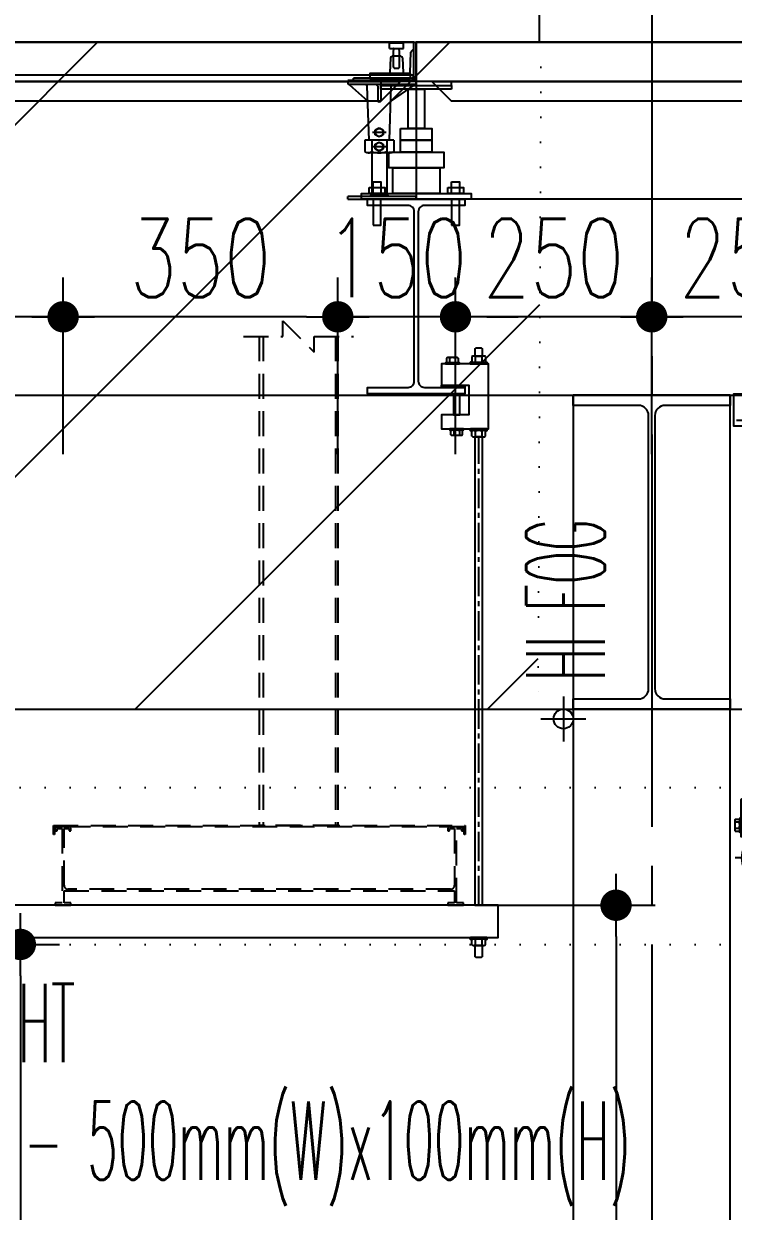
# Model space of a CAD drawing. Header units: millimetres. Extents: x -192235 to 515711, y 45168 to 947868.
# Drawn here: x 181700 to 182604, y 465210 to 466724 of the extents above; entities that cross this region are included whole.
import ezdxf
from ezdxf.enums import TextEntityAlignment as Align

# ---------------------------------------------------------------- set-up
doc = ezdxf.new("R2010")
doc.units = ezdxf.units.MM
doc.header["$LTSCALE"] = 1000
doc.header["$PDMODE"] = 1
for name, pattern in [('CENTER2', [1.125, 0.75, -0.125, 0.125, -0.125]), ('DOT2', [3.175, 0, -3.175]), ('HIDDEN', [0.375, 0.25, -0.125]), ('HIDDEN2', [4.7625, 3.175, -1.5875]), ('TPH12-SEC-@20-1$0$CENTERK0', [0.65, 0.5, -0.05, 0.05, -0.05]), ('TPH12-SEC-@20-1$0$CENTERK5', [6.916, 6.667, -0.083, 0.083, -0.083])]:
    doc.linetypes.add(name, pattern=pattern)
for name, color, linetype in [('0-LEVEL LINE', 4, 'DOT2'), ('0-tool', 1, 'Continuous'), ('FS-EQ', 10, 'Continuous'), ('FS-LINE', 10, 'Continuous'), ('FS-Support-1', 2, 'Continuous'), ('HI-FOG', 7, 'Continuous'), ('Hook-up', 130, 'HIDDEN2'), ('M-DIM', 1, 'Continuous'), ('M-TXT', 3, 'Continuous'), ('SM-SEC-Cm$0$SUPPORT', 2, 'Continuous'), ('SUPPORT', 2, 'Continuous'), ('TPH12-SEC-@20-1$0$H-SIN', 252, 'TPH12-SEC-@20-1$0$CENTERK5'), ('TPH12-SEC-@20-1$0$KABE1', 252, 'Continuous'), ('TPH12-SEC-@20-1$0$SIAGE1', 252, 'Continuous'), ('TPH12-SEC-@20-1$0$STEEL-NEDA', 252, 'Continuous'), ('TPH12-SEC-@20-1$0$STEEL2', 252, 'Continuous'), ('TPH12-SEC-@20-1$0$STEEL3', 252, 'Continuous'), ('TPH12-SEC-@20-1$0$フリーアクセス', 252, 'Continuous'), ('YCD-Xfa-Sec-24$0$Raised Floor', 1, 'Continuous')]:
    doc.layers.add(name, color=color, linetype=linetype)
doc.styles.add('aa-txt', font='simplex.shx', dxfattribs={"width": 0.7, "bigfont": 'chineset.shx'})
doc.styles.add('ROMAND', font='romand', dxfattribs={"height": 5})
doc.dimstyles.new('50-DIM', dxfattribs={"dimscale": 50, "dimtxt": 2, "dimasz": 0.8, "dimexe": 1, "dimexo": 1, "dimgap": 0.5, "dimtad": 1, "dimdec": 0, "dimdsep": 46, "dimtxsty": 'aa-txt', "dimblk": 'DOT', "dimcen": 5, "dimclrd": 256, "dimclre": 256, "dimclrt": 256, "dimadec": 0, "dimazin": 0, "dimtfac": 1, "dimtdec": 0, "dimtix": 1, "dimtmove": 2, "dimatfit": 3, "dimldrblk": 'DOT', "dimfxl": 1, "dimtolj": 1, "dimtzin": 0, "dimarcsym": 0})

# ---------------------------------------------------------------- blocks, each defined once
blk = doc.blocks.new('TPH12-SEC-@20-1$0$ペデスタルB')
at = {"layer": 'TPH12-SEC-@20-1$0$フリーアクセス'}
for p, q in [((-31, -1), (-30, 0)), ((-30, 0), (-14, 0)), ((-14, 0), (-13, -1)), ((-31, -1), (-13, -1)), ((-31, -8), (-31, -1)), ((-31, -8), (-13, -8)), ((-26, -10.5), (-25.5, -10)), ((-26, -32), (-26, -10.5)), ((-25.5, -10), (-25.5, -8.4)), ((-18.4, -10), (-18.4, -8.4)), ((-18, -10.5), (-18.4, -10)), ((-18, -32), (-18, -10.5)), ((-13, -8), (-13, -1)), ((-4.7, -39), (-3.6, -12.9)), ((0, -42.6), (0, 0)), ((0, 0), (3.2, 0)), ((0, -40), (0, -0.5)), ((3.2, 0), (3.2, -42.6)), ((-29.6, -19.9), (-30.4, -39)), ((-16.4, -18), (-27.6, -18)), ((-14.4, -19.9), (-13.6, -39)), ((-25, -33), (-26, -32)), ((-25, -33), (-19, -33)), ((-18, -32), (-19, -33)), ((-84, -49), (-84, -52)), ((3.2, -49), (-84, -49)), ((3.2, -50), (-84, -50)), ((1.2, -54), (-82.2, -54)), ((-81.7, -54.2), (-59.1, -74.7)), ((-3.2, -45.8), (-76.8, -45.8)), ((-76.8, -49), (-76.8, -45.8)), ((-76.8, -49), (-3.3, -49)), ((-57, -125), (-59.4, -55.9)), ((-46, -56), (-46, -74)), ((-42, -56), (-42, -74)), ((-31, -125), (-28.6, -55.9)), ((1.2, -54), (-28.9, -74.7)), ((3.2, -52), (3.2, -49)), ((-35.3, -115), (-52.6, -115)), ((-49, -112.1), (-44, -109.2)), ((-49, -117.9), (-49, -112.1)), ((-44, -120.7), (-49, -117.9)), ((-44, -109.2), (-39, -112.1)), ((-39, -117.9), (-44, -120.7)), ((-39, -112.1), (-39, -117.9)), ((-62.5, -125), (-62.5, -139.5)), ((-25.5, -125), (-62.5, -125)), ((-53.5, -125), (-53.5, -139.4)), ((-53, -133), (-35.1, -133)), ((-49, -130.1), (-44, -127.2)), ((-49, -135.9), (-49, -130.1)), ((-44, -138.7), (-49, -135.9)), ((-44, -127.2), (-39, -130.1)), ((-39, -135.9), (-44, -138.7)), ((-39, -130.1), (-39, -135.9)), ((-34.5, -125), (-34.5, -139.4)), ((-25.5, -125), (-25.5, -139.5)), ((-59.9, -141), (-62.5, -139.5)), ((-28.1, -141), (-59.9, -141)), ((-53.5, -141), (-53.5, -193.8)), ((-34.5, -141), (-34.5, -193.8)), ((-28.1, -141), (-25.5, -139.5)), ((-56.5, -196.8), (-53.5, -193.8)), ((-53.5, -193.8), (-34.5, -193.8)), ((-31.5, -196.8), (-34.5, -193.8)), ((-84, -200), (-84, -196.8)), ((3.2, -196.8), (-84, -196.8)), ((-84, -200), (3.2, -200)), ((3.2, -200), (3.2, -196.8))]:
    blk.add_line(p, q, dxfattribs=at)
blk.add_lwpolyline([(-4, -40), (-56, -40), (-56, -46), (-4, -46)], close=True, dxfattribs=at)
for centre in [(-44, -115), (-44, -133)]:
    blk.add_circle(centre, 4.98, dxfattribs=at)
for centre, radius, start, end in [((-25.9, -8.4), 0.4, 0, 90), ((-18, -8.4), 0.4, 90, 180), ((-0.6, -13), 3, 90, 177.5), ((-27.6, -20), 2, 90, 177.5), ((-16.4, -20), 2, 2.5, 90), ((-31.4, -39), 1, 270, 357.5), ((-12.6, -39), 1, 182.5, 270), ((-5.7, -39), 1, 270, 357.5), ((-3.2, -42.6), 3.2, 270, 0), ((-3.2, -42.6), 6.4, 270, 0), ((-82, -52), 2, 180, 270), ((-82.4, -55), 1, 47.9554, 82.0191), ((-61.4, -56), 2, 2, 90), ((-48, -56), 2, 0, 90), ((-40, -56), 2, 90, 180), ((-26.6, -56), 2, 90, 178), ((1.2, -52), 2, 270, 0), ((-72.5, -75.4), 1, 2, 47.9554), ((-44, -74), 2, 180, 270), ((-44, -74), 2, 270, 0), ((-28.3, -75.4), 1, 132.0446, 178), ((-58, -134), 7.03, 270, 309.8217), ((-44, -112.5), 28.5, 250.5288, 289.4712), ((-30, -134), 7.03, 230.1783, 270)]:
    blk.add_arc(centre, radius, start, end, dxfattribs=at)
blk = doc.blocks.new('TPH12-SEC-@20-1')
at = {"layer": 'DEFPOINTS', "linetype": 'TPH12-SEC-@20-1$0$CENTERK0'}
blk.add_line((182500, 467500), (182500, 462400), dxfattribs=at)
at = {"layer": 'TPH12-SEC-@20-1$0$H-SIN'}
blk.add_line((83854.8, 466700), (201769.6, 466700), dxfattribs=at)
at = {"layer": 'TPH12-SEC-@20-1$0$KABE1'}
blk.add_line((182200, 466700), (182200, 466500), dxfattribs=at)
for points in [[(182200, 466700), (187000, 466700)], [(187000, 466500), (182200, 466500)]]:
    blk.add_lwpolyline(points, dxfattribs=at)
at = {"layer": 'TPH12-SEC-@20-1$0$SIAGE1'}
for p, q in [((182196.8, 466700), (181000, 466700)), ((187000, 466700), (182200, 466700))]:
    blk.add_line(p, q, dxfattribs=at)
at = {"layer": 'TPH12-SEC-@20-1$0$STEEL-NEDA'}
blk.add_lwpolyline([(182138, 466500), (182262, 466500), (182262, 466492), (182210.5, 466492, 0.414214), (182202.5, 466484), (182202.5, 466268, 0.414214), (182210.5, 466260), (182262, 466260), (182262, 466252), (182138, 466252), (182138, 466260), (182189.5, 466260, 0.414214), (182197.5, 466268), (182197.5, 466484, 0.414214), (182189.5, 466492), (182138, 466492)], format="xyb", close=True, dxfattribs=at)
at = {"layer": 'TPH12-SEC-@20-1$0$STEEL2'}
blk.add_lwpolyline([(182400, 466250), (182600, 466250), (182600, 466237), (182517, 466237, 0.414214), (182504, 466224), (182504, 465876, 0.414214), (182517, 465863), (182600, 465863), (182600, 465850), (182400, 465850), (182400, 465863), (182483, 465863, 0.414214), (182496, 465876), (182496, 466224, 0.414214), (182483, 466237), (182400, 466237)], format="xyb", close=True, dxfattribs=at)
at = {"layer": 'TPH12-SEC-@20-1$0$STEEL3'}
for p, q in [((175000, 466250), (189500, 466250)), ((175000, 465850), (189300, 465850))]:
    blk.add_line(p, q, dxfattribs=at)
blk.add_lwpolyline([(182400, 463950), (182600, 463950), (182600, 466250), (182400, 466250)], close=True, dxfattribs=at)
at = {"layer": 'TPH12-SEC-@20-1$0$フリーアクセス'}
blk.add_line((182196.8, 466658), (181000, 466658), dxfattribs=at)
blk.add_blockref('TPH12-SEC-@20-1$0$ペデスタルB', (182196.8, 466700), dxfattribs=at)
blk = doc.blocks.new('DOT')
at = {"color": 0}
blk.add_line((-1, 0), (1, 0), dxfattribs=at)
at = {"color": 3, "const_width": 0.5}
blk.add_lwpolyline([(-0.25, 0, 1), (0.25, 0, 1)], format="xyb", close=True, dxfattribs=at)
blk = doc.blocks.new('*D160')
at = {"layer": 'DEFPOINTS', "color": 0, "transparency": 16777216}
for p in [(181470.5, 465550), (181470.5, 463950), (181695.5, 463950)]:
    blk.add_point(p, dxfattribs=at)
at = {"layer": 'M-DIM', "lineweight": -2, "transparency": 16777216}
for p, q in [((181520.5, 465550), (181745.5, 465550)), ((181695.5, 465510), (181695.5, 463990)), ((181520.5, 463950), (181745.5, 463950))]:
    blk.add_line(p, q, dxfattribs=at)
at = {"layer": 'M-DIM', "lineweight": -2, "transparency": 16777216, "xscale": 40, "yscale": 40, "zscale": 40}
for p, rotation in [((181695.5, 465550), 90), ((181695.5, 463950), 270)]:
    blk.add_blockref('DOT', p, dxfattribs=dict(at, rotation=rotation))
at = {"layer": 'M-DIM', "transparency": 16777216, "insert": (181620.5, 464750), "char_height": 100, "attachment_point": 5, "rotation": 90, "style": 'aa-txt'}
blk.add_mtext('\\A1;1600', dxfattribs=at)
blk = doc.blocks.new('_Dot')
at = {"color": 0, "linetype": 'ByBlock', "lineweight": -2}
blk.add_line((-0.5, 0), (-1, 0), dxfattribs=at)
at = {"color": 0, "linetype": 'ByBlock', "const_width": 0.5}
blk.add_lwpolyline([(-0.25, 0, 1), (0.25, 0, 1)], format="xyb", close=True, dxfattribs=at)
blk = doc.blocks.new('*D163')
at = {"layer": 'DEFPOINTS', "color": 0, "transparency": 16777216}
for p in [(181400, 466350), (181400, 466125), (181750, 466125)]:
    blk.add_point(p, dxfattribs=at)
at = {"layer": 'M-DIM', "lineweight": -2, "transparency": 16777216}
for p, q in [((181400, 466175), (181400, 466400)), ((181750, 466175), (181750, 466400)), ((181710, 466350), (181440, 466350))]:
    blk.add_line(p, q, dxfattribs=at)
at = {"layer": 'M-DIM', "lineweight": -2, "transparency": 16777216, "xscale": 40, "yscale": 40, "zscale": 40, "rotation": 180}
blk.add_blockref('DOT', (181400, 466350), dxfattribs=at)
at = {"layer": 'M-DIM', "lineweight": -2, "transparency": 16777216, "xscale": 40, "yscale": 40, "zscale": 40}
blk.add_blockref('DOT', (181750, 466350), dxfattribs=at)
at = {"layer": 'M-DIM', "transparency": 16777216, "insert": (181575, 466425), "char_height": 100, "attachment_point": 5, "style": 'aa-txt'}
blk.add_mtext('\\A1;350', dxfattribs=at)
blk = doc.blocks.new('*D164')
at = {"layer": 'DEFPOINTS', "color": 0, "transparency": 16777216}
for p in [(181750, 466350), (181750, 466125), (182100, 466125)]:
    blk.add_point(p, dxfattribs=at)
at = {"layer": 'M-DIM', "lineweight": -2, "transparency": 16777216}
for p, q in [((181750, 466175), (181750, 466400)), ((182100, 466175), (182100, 466400)), ((182060, 466350), (181790, 466350))]:
    blk.add_line(p, q, dxfattribs=at)
at = {"layer": 'M-DIM', "lineweight": -2, "transparency": 16777216, "xscale": 40, "yscale": 40, "zscale": 40, "rotation": 180}
blk.add_blockref('DOT', (181750, 466350), dxfattribs=at)
at = {"layer": 'M-DIM', "lineweight": -2, "transparency": 16777216, "xscale": 40, "yscale": 40, "zscale": 40}
blk.add_blockref('DOT', (182100, 466350), dxfattribs=at)
at = {"layer": 'M-DIM', "transparency": 16777216, "insert": (181925, 466425), "char_height": 100, "attachment_point": 5, "style": 'aa-txt'}
blk.add_mtext('\\A1;350', dxfattribs=at)
blk = doc.blocks.new('*D165')
at = {"layer": 'DEFPOINTS', "color": 0, "transparency": 16777216}
for p in [(182250, 466350), (182250, 466125), (182500, 466125)]:
    blk.add_point(p, dxfattribs=at)
at = {"layer": 'M-DIM', "lineweight": -2, "transparency": 16777216}
for p, q in [((182250, 466175), (182250, 466400)), ((182500, 466175), (182500, 466400)), ((182460, 466350), (182290, 466350))]:
    blk.add_line(p, q, dxfattribs=at)
at = {"layer": 'M-DIM', "lineweight": -2, "transparency": 16777216, "xscale": 40, "yscale": 40, "zscale": 40, "rotation": 180}
blk.add_blockref('DOT', (182250, 466350), dxfattribs=at)
at = {"layer": 'M-DIM', "lineweight": -2, "transparency": 16777216, "xscale": 40, "yscale": 40, "zscale": 40}
blk.add_blockref('DOT', (182500, 466350), dxfattribs=at)
at = {"layer": 'M-DIM', "transparency": 16777216, "insert": (182375, 466425), "char_height": 100, "attachment_point": 5, "style": 'aa-txt'}
blk.add_mtext('\\A1;250', dxfattribs=at)
blk = doc.blocks.new('*D166')
at = {"layer": 'DEFPOINTS', "color": 0, "transparency": 16777216}
for p in [(182100, 466350), (182100, 466125), (182250, 466125)]:
    blk.add_point(p, dxfattribs=at)
at = {"layer": 'M-DIM', "lineweight": -2, "transparency": 16777216}
for p, q in [((182100, 466175), (182100, 466400)), ((182250, 466175), (182250, 466400)), ((182060, 466350), (182020, 466350)), ((182250, 466350), (182100, 466350)), ((182290, 466350), (182330, 466350))]:
    blk.add_line(p, q, dxfattribs=at)
at = {"layer": 'M-DIM', "lineweight": -2, "transparency": 16777216, "xscale": 40, "yscale": 40, "zscale": 40}
blk.add_blockref('DOT', (182100, 466350), dxfattribs=at)
at = {"layer": 'M-DIM', "lineweight": -2, "transparency": 16777216, "xscale": 40, "yscale": 40, "zscale": 40, "rotation": 180}
blk.add_blockref('DOT', (182250, 466350), dxfattribs=at)
at = {"layer": 'M-DIM', "transparency": 16777216, "insert": (182175, 466425), "char_height": 100, "attachment_point": 5, "style": 'aa-txt'}
blk.add_mtext('\\A1;150', dxfattribs=at)
blk = doc.blocks.new('*D279')
at = {"layer": 'DEFPOINTS', "color": 0, "transparency": 16777216}
for p in [(182229.5, 465600), (182229.5, 463950), (182454.5, 463950)]:
    blk.add_point(p, dxfattribs=at)
at = {"layer": 'M-DIM', "lineweight": -2, "transparency": 16777216}
for p, q in [((182279.5, 465600), (182504.5, 465600)), ((182454.5, 465560), (182454.5, 463990)), ((182279.5, 463950), (182504.5, 463950))]:
    blk.add_line(p, q, dxfattribs=at)
at = {"layer": 'M-DIM', "lineweight": -2, "transparency": 16777216, "xscale": 40, "yscale": 40, "zscale": 40}
for p, rotation in [((182454.5, 465600), 90), ((182454.5, 463950), 270)]:
    blk.add_blockref('DOT', p, dxfattribs=dict(at, rotation=rotation))
at = {"layer": 'M-DIM', "transparency": 16777216, "insert": (182379.5, 464775), "char_height": 100, "attachment_point": 5, "rotation": 90, "style": 'aa-txt'}
blk.add_mtext('\\A1;1650', dxfattribs=at)
blk = doc.blocks.new('SP-H-1')
at = {"layer": 'FS-EQ'}
for p, q in [((-1.24, 8.35), (-0.45, 9.3)), ((-1.21, 9.66), (-1.21, 9.57)), ((-1.21, 9.66), (-1.13, 9.66)), ((-1.21, 9.57), (-1.13, 9.57)), ((-1.13, 9.66), (-1.13, 9.57)), ((-1.13, 9.63), (-1.13, 9.57)), ((-0.99, 9.62), (-0.77, 9.61)), ((-0.99, 9.62), (-0.99, 9.53)), ((-0.99, 9.53), (-0.77, 9.52)), ((-0.83, 9.7), (0.83, 9.7)), ((-0.77, 9.61), (-0.77, 9.52)), ((-0.62, 9.61), (-0.35, 9.61)), ((-0.62, 9.61), (-0.62, 9.52)), ((-0.62, 9.52), (-0.35, 9.52)), ((-0.35, 9.61), (-0.35, 9.52)), ((-0.14, 9.6), (-0.13, 9.66)), ((-0.14, 9.61), (0.14, 9.61)), ((-0.14, 9.61), (-0.14, 9.52)), ((-0.14, 9.52), (0.14, 9.52)), ((0.14, 9.6), (0.13, 9.66)), ((0.14, 9.61), (0.14, 9.52)), ((0.35, 9.61), (0.35, 9.52)), ((0.62, 9.61), (0.35, 9.61)), ((0.62, 9.52), (0.35, 9.52)), ((1.24, 8.35), (0.45, 9.3)), ((0.62, 9.61), (0.62, 9.52)), ((0.99, 9.62), (0.77, 9.61)), ((0.77, 9.61), (0.77, 9.52)), ((0.99, 9.53), (0.77, 9.52)), ((0.99, 9.62), (0.99, 9.53)), ((1.13, 9.66), (1.13, 9.57)), ((1.22, 9.66), (1.13, 9.66)), ((1.13, 9.63), (1.13, 9.57)), ((1.22, 9.57), (1.13, 9.57)), ((1.22, 9.66), (1.22, 9.57)), ((1.22, 9.6), (1.22, 9.57)), ((-1.25, 5.5), (-1.25, 8.29)), ((-1.02, 6.2), (-1.24, 8.25)), ((-0.9, 8.07), (-0.9, 6.2)), ((-0.3, 8.55), (-0.79, 7.9)), ((-0.32, 8.6), (0.32, 8.6)), ((-0.3, 8.55), (0.3, 8.55)), ((-0.25, 8.16), (-0.25, 6.4)), ((0.25, 8.16), (0.25, 6.4)), ((0.3, 8.55), (0.79, 7.9)), ((0.9, 8.1), (0.9, 6.2)), ((1.03, 6.2), (1.24, 8.25)), ((1.25, 5.5), (1.25, 8.29)), ((-1.02, 6.2), (1.03, 6.2)), ((-0.6, 5.5), (-0.6, 6.4)), ((-0.6, 6.4), (0.6, 6.4)), ((0.6, 5.5), (0.6, 6.4)), ((-1.9, 5.1), (1.9, 5.1)), ((-1.25, 5.5), (1.25, 5.5))]:
    blk.add_line(p, q, dxfattribs=at)
for centre, radius, start, end in [((-0.93, 8.75), 0.955, 84.0829, 107.6622), ((-0.92, 9.1), 0.592, 87.634, 110.8646), ((-0.74, 9.01), 0.681, 107.7143, 125.0736), ((-0.75, 9.26), 0.433, 91.8537, 123.1257), ((-0.83, 9.35), 0.347, 78.6251, 99.8563), ((-0.49, 9.38), 0.315, 104.4487, 153.9759), ((-0.6, 9.46), 0.226, 88.1263, 139.7268), ((-0.46, 9.49), 0.204, 100.0382, 141.9173), ((-0.56, 8.91), 0.784, 84.9677, 92.2638), ((2.27, 9.44), 2.72, 178.7323, 199.1653), ((-0.26, 9.6), 0.0861, 105.0543, 169.5675), ((-0.09, 9.48), 0.262, 131.7568, 170.5499), ((-0.23, 9.53), 0.161, 53.7998, 110.9693), ((-0.21, 9.56), 0.123, 53.4161, 115.819), ((0.23, 9.53), 0.161, 69.0307, 126.2002), ((0.21, 9.56), 0.123, 64.181, 126.5839), ((0.09, 9.48), 0.262, 9.4501, 48.2432), ((0.26, 9.6), 0.0861, 10.4325, 74.9457), ((-2.27, 9.44), 2.72, 340.8347, 1.2677), ((0.56, 8.91), 0.784, 87.7362, 95.0323), ((0.46, 9.49), 0.204, 38.0827, 79.9618), ((0.49, 9.38), 0.315, 26.0241, 75.5513), ((0.6, 9.46), 0.226, 40.2732, 91.8737), ((0.83, 9.35), 0.347, 80.1437, 101.3749), ((0.75, 9.26), 0.433, 56.8743, 88.1463), ((0.93, 8.75), 0.955, 72.3378, 95.9171), ((0.92, 9.1), 0.592, 69.1354, 92.366), ((0.74, 9.01), 0.681, 54.9264, 72.2857), ((-1.11, 8.29), 0.139, 157.0298, 197.1193), ((-0.51, 7.64), 0.388, 136.5249, 182.9908), ((0, 8.12), 0.254, 10.4828, 169.5172), ((-0.03, 8.43), 0.184, 139.0501, 221.9684), ((0.03, 8.43), 0.184, 318.6569, 40.9499), ((0.51, 7.64), 0.388, 357.0092, 43.4751), ((1.11, 8.29), 0.139, 342.8807, 22.9702), ((-1.24, 5.27), 0.303, 326.9119, 50.7686), ((1.33, 5.25), 0.371, 138.0713, 204.2482)]:
    blk.add_arc(centre, radius, start, end, dxfattribs=at)
at = {"layer": 'FS-LINE'}
for p, q in [((-1.9, 3.85), (-1.9, 5.1)), ((-1.9, 5.1), (1.9, 5.1)), ((1.9, 5.1), (1.9, 3.85)), ((-1.65, 3.6), (-1.95, 1.5)), ((-1.9, 3.85), (-1.65, 3.6)), ((1.9, 3.85), (1.65, 3.6)), ((1.65, 3.6), (1.95, 1.5)), ((-2.2, 1.25), (-1.95, 1.5)), ((-2.2, 0), (-2.2, 1.25)), ((2.2, 0), (-2.2, 0)), ((2.2, 1.25), (1.95, 1.5)), ((2.2, 1.25), (2.2, 0))]:
    blk.add_line(p, q, dxfattribs=at)
for points in [[(1.65, 3.6), (-1.65, 3.6)], [(-1.95, 1.5), (1.95, 1.5)]]:
    blk.add_lwpolyline(points, dxfattribs=at)
at = {"layer": 'FS-EQ', "style": 'ROMAND'}
blk.add_text('V27', height=0.35, rotation=180, dxfattribs=at).set_placement((0.01, 5.84), align=Align.MIDDLE)
blk = doc.blocks.new('Nut-M10')
for p, q in [((-10.9, 1.5), (-10.9, 0.5)), ((-8.7, 2.8), (-10.6, 2)), ((-10.4, 2), (10.4, 2)), ((-10.4, 0), (10.4, 0)), ((-8.7, 9.2), (-8.7, 2.8)), ((6.5, 10), (-6.5, 10)), ((-4.3, 9.2), (-4.3, 2.8)), ((4.3, 2.8), (4.3, 9.2)), ((8.7, 9.2), (8.7, 2.8)), ((8.7, 2.8), (10.6, 2)), ((10.9, 1.5), (10.9, 0.5))]:
    blk.add_line(p, q)
for centre, radius, start, end in [((-10.4, 1.5), 0.5, 90, 180), ((-10.4, 0.5), 0.5, 180, 270), ((-6.5, 6.7), 3.33, 49.441, 130.559), ((-6.5, 5.3), 3.33, 229.441, 310.559), ((0, -2.1), 12.1, 69.065, 110.935), ((0, 14.1), 12.1, 249.065, 290.935), ((6.5, 6.7), 3.33, 49.441, 130.559), ((6.5, 5.3), 3.33, 229.441, 310.559), ((10.4, 1.5), 0.5, 0, 90), ((10.4, 0.5), 0.5, 270, 0)]:
    blk.add_arc(centre, radius, start, end)
blk = doc.blocks.new('Nut-M8')
for p, q in [((-8.9, 1.2), (-8.9, 0.4)), ((-7.5, 2.2), (-8.7, 1.5)), ((-8.5, 1.6), (8.6, 1.6)), ((-8.5, 0), (8.6, 0)), ((-7.5, 7.3), (-7.5, 2.2)), ((5.6, 8), (-5.6, 8)), ((-3.8, 7.3), (-3.8, 2.2)), ((3.8, 2.2), (3.8, 7.3)), ((7.5, 7.3), (7.5, 2.2)), ((7.5, 2.2), (8.7, 1.5)), ((9, 1.2), (9, 0.4))]:
    blk.add_line(p, q)
for centre, radius, start, end in [((-8.5, 1.2), 0.4, 90, 180), ((-8.5, 0.4), 0.4, 180, 270), ((-5.6, 5), 3.03, 51.7868, 128.2132), ((-5.6, 4.6), 3.03, 231.7868, 308.2132), ((0, -3.2), 11.2, 70.3471, 109.6529), ((0, 12.8), 11.2, 250.3471, 289.6529), ((5.6, 5), 3.03, 51.7868, 128.2132), ((5.6, 4.6), 3.03, 231.7868, 308.2132), ((8.6, 1.2), 0.4, 0, 90), ((8.6, 0.4), 0.4, 270, 0)]:
    blk.add_arc(centre, radius, start, end)
blk = doc.blocks.new('Nut-M12')
for p, q in [((-13, 1.8), (-13, 0.6)), ((-10.4, 3.3), (-12.6, 2.3)), ((-12.4, 2.4), (12.4, 2.4)), ((-12.4, 0), (12.4, 0)), ((-10.4, 11), (-10.4, 3.3)), ((7.8, 12), (-7.8, 12)), ((-5.2, 11), (-5.2, 3.3)), ((5.2, 3.3), (5.2, 11)), ((10.4, 11), (10.4, 3.3)), ((10.4, 3.3), (12.6, 2.3)), ((13, 1.8), (13, 0.6))]:
    blk.add_line(p, q)
for centre, radius, start, end in [((-12.4, 1.8), 0.6, 90, 180), ((-12.4, 0.6), 0.6, 180, 270), ((-7.8, 8), 4.03, 49.8296, 130.1704), ((-7.8, 6.4), 4.03, 229.8296, 310.1704), ((0, -2.7), 14.7, 69.2784, 110.7216), ((0, 17.1), 14.7, 249.2784, 290.7216), ((7.8, 8), 4.03, 49.8296, 130.1704), ((7.8, 6.4), 4.03, 229.8296, 310.1704), ((12.4, 1.8), 0.6, 0, 90), ((12.4, 0.6), 0.6, 270, 0)]:
    blk.add_arc(centre, radius, start, end)
blk = doc.blocks.new('FS-L25-L-150')
at = {"layer": 'FS-LINE'}
h = blk.add_hatch(dxfattribs=at)
h.set_pattern_fill('ANSI31', color=1, scale=15, style=0)
h.set_pattern_definition([(45, (139678.326, 401638.76), (-33.67596, 33.67596), [])])
edge = h.paths.add_edge_path()
edge.add_arc((175450, 465660.2), 30.2, 90, 270)
edge.add_arc((175450, 465645.1), 15.1, 270, 450)
edge.add_arc((175450, 465675.2), 15.1, 90, 270, ccw=False)
at = {"layer": 'FS-LINE', "color": 1, "linetype": 'CENTER2', "ltscale": 0.05}
for p, q in [((175450, 465710.3), (175450, 466150)), ((175450, 465610), (175450, 465710.3)), ((175500.2, 465660.2), (175399.8, 465660.2))]:
    blk.add_line(p, q, dxfattribs=at)
at = {"layer": 'FS-LINE'}
for p, q in [((175433.3, 465711.5), (175433.3, 466053)), ((175466.7, 465711.5), (175466.7, 466053)), ((175433.3, 465695.5), (175430.3, 465689)), ((175466.7, 465695.5), (175469.7, 465689))]:
    blk.add_line(p, q, dxfattribs=at)
blk.add_lwpolyline([(175428.5, 465695.5), (175471.5, 465695.5), (175471.5, 465711.5), (175428.5, 465711.5)], close=True, dxfattribs=at)
blk.add_lwpolyline([(175450, 465690.3, 1), (175450, 465660.2, -1), (175450, 465630, -1)], format="xyb", close=True, dxfattribs=at)
for radius in [35, 30.2]:
    blk.add_circle((175450, 465660.2), radius, dxfattribs=at)
at = {"layer": 'FS-Support-1', "linetype": 'HIDDEN', "ltscale": 0.1}
blk.add_line((175695.5, 466217.7), (175404.5, 466217.7), dxfattribs=at)
at = {"layer": 'FS-Support-1', "linetype": 'CENTER2', "ltscale": 0.05}
blk.add_line((175450, 465752), (175450, 466200.7), dxfattribs=at)
at = {"layer": 'FS-Support-1'}
for points in [[(175500.8, 466252.2), (175508.5, 466260), (175568.5, 466260), (175568.5, 466262), (175507.7, 466262), (175499.4, 466253.7), (175500.8, 466252.2)], [(175703.5, 466248), (175691.5, 466260), (175631.5, 466260), (175631.5, 466262), (175692.3, 466262), (175704.9, 466249.4), (175703.5, 466248)]]:
    blk.add_lwpolyline(points, dxfattribs=at)
at = {"layer": 'FS-Support-1', "ltscale": 0.1}
blk.add_lwpolyline([(175695.5, 466210.7), (175404.5, 466210.7), (175404.5, 466252), (175695.5, 466252)], close=True, dxfattribs=at)
at = {"layer": 'FS-Support-1'}
for points in [[(175535.8, 466204.3), (175535.8, 466260), (175523.1, 466260), (175523.1, 466204.3, 1)], [(175676.8, 466204.3), (175676.8, 466260), (175664.1, 466260), (175664.1, 466204.3, 1)]]:
    blk.add_lwpolyline(points, format="xyb", close=True, dxfattribs=at)
blk.add_lwpolyline([(175445.2, 465752), (175454.8, 465752), (175454.8, 466200.7), (175445.2, 466200.7)], close=True, dxfattribs=at)
at = {"layer": 'SUPPORT', "linetype": 'CENTER2', "ltscale": 0.05}
blk.add_line((175419.8, 465702), (175480.2, 465702), dxfattribs=at)
at = {"layer": 'SUPPORT'}
for points in [[(175524.1, 466284), (175523.1, 466283), (175523.1, 466274), (175535.8, 466274), (175535.8, 466283), (175534.8, 466284)], [(175665.1, 466284), (175664.1, 466283), (175664.1, 466274), (175676.8, 466274), (175676.8, 466283), (175675.8, 466284)], [(175472.8, 465739), (175427.2, 465739), (175416.8, 465733), (175416.8, 465687), (175413.8, 465687), (175413.8, 465734.7), (175426.4, 465742), (175473.6, 465742), (175486.2, 465734.7), (175486.2, 465687), (175483.2, 465687), (175483.2, 465733)], [(175453.8, 465719), (175454.8, 465720), (175454.8, 465729), (175445.2, 465729), (175445.2, 465720), (175446.2, 465719)], [(175419.8, 465698.1), (175419.8, 465706), (175480.2, 465706), (175480.2, 465698.1)], [(175504.2, 465705), (175503.2, 465706), (175494.2, 465706), (175494.2, 465698.1), (175503.2, 465698.1), (175504.2, 465699.1)]]:
    blk.add_lwpolyline(points, close=True, dxfattribs=at)
blk.add_lwpolyline([(175483.2, 465660.2, -1), (175416.8, 465660.2), (175416.8, 465717), (175419.8, 465717), (175419.8, 465660.2, 1), (175480.2, 465660.2), (175480.2, 465717), (175483.2, 465717)], format="xyb", close=True, dxfattribs=at)
at = {"layer": 'FS-LINE', "xscale": 10, "yscale": 10, "zscale": 10}
blk.add_blockref('SP-H-1', (175450, 466053), dxfattribs=at)
at = {"layer": 'SUPPORT'}
for name, p in [('Nut-M12', (175529.5, 466262)), ('Nut-M12', (175670.5, 466262)), ('Nut-M10', (175450, 465742))]:
    blk.add_blockref(name, p, dxfattribs=at)
for name, p, rotation in [('Nut-M10', (175450, 466210.7), 180), ('Nut-M10', (175450, 465739), 180), ('Nut-M8', (175413.8, 465702), 90), ('Nut-M8', (175486.2, 465702), 270)]:
    blk.add_blockref(name, p, dxfattribs=dict(at, rotation=rotation))
blk = doc.blocks.new('SP-L25-25')
at = {"layer": 'FS-LINE'}
blk.add_blockref('FS-L25-L-150', (7200, 0), dxfattribs=at)
blk = doc.blocks.new('YCD-Xfa-Sec-24')
at = {"layer": 'YCD-Xfa-Sec-24$0$Raised Floor'}
for points in [[(527800, 396700), (527200, 396700), (527200, 396650), (527800, 396650)], [(528400, 396700), (527800, 396700), (527800, 396650), (528400, 396650)], [(528400, 396700), (527800, 396700), (527800, 396650), (528400, 396650)], [(527245, 396625), (527755, 396625), (527780, 396650), (527220, 396650)], [(527755, 396650), (527845, 396650), (527845, 396645), (527755, 396645)], [(527755, 396640), (527845, 396640), (527845, 396645), (527755, 396645)], [(527810.5, 396640), (527789.5, 396640), (527789.5, 396590), (527810.5, 396590)], [(527845, 396625), (528355, 396625), (528380, 396650), (527820, 396650)], [(527845, 396625), (528355, 396625), (528380, 396650), (527820, 396650)], [(527820, 396590), (527780, 396590), (527780, 396575), (527820, 396575)], [(527820, 396575), (527780, 396575), (527780, 396560), (527820, 396560)], [(527835, 396560), (527765, 396560), (527765, 396540), (527835, 396540)], [(527830, 396540), (527770, 396540), (527770, 396507), (527830, 396507)], [(527760, 396515), (527740, 396515), (527740, 396507), (527760, 396507)], [(527755, 396522), (527745, 396522), (527745, 396507), (527755, 396507)], [(527860, 396515), (527840, 396515), (527840, 396507), (527860, 396507)], [(527855, 396522), (527845, 396522), (527845, 396507), (527855, 396507)], [(527730, 396500), (527870, 396500), (527870, 396507), (527730, 396507)], [(527755, 396467), (527745, 396467), (527745, 396500), (527755, 396500)], [(527855, 396467), (527845, 396467), (527845, 396500), (527855, 396500)]]:
    blk.add_lwpolyline(points, close=True, dxfattribs=at)
blk = doc.blocks.new('HG-S-r')
blk.add_lwpolyline([(0.87, 5), (0.77, 4.9), (0.77, 4), (1.73, 4), (1.73, 4.9), (1.63, 5)], close=True)
blk.add_lwpolyline([(-0.5, 0.3), (0, 0.3), (0, -3.5), (-3.5, -3.5), (-3.5, -5.3), (2.5, -5.3), (2.5, 3), (-3.5, 3), (-3.5, 0.3), (-0.5, 0.3), (-0.5, 0), (-3.5, 0), (-3.5, 0.3)])
at = {"xscale": 0.1, "yscale": 0.1, "zscale": 0.1}
for name, p in [('Nut-M8', (-2.1, 3)), ('Nut-M10', (1.25, 3))]:
    blk.add_blockref(name, p, dxfattribs=at)
at = {"xscale": 0.1, "yscale": 0.1, "zscale": 0.1, "rotation": 180}
for name, p in [('Nut-M8', (-1.55, -5.3)), ('Nut-M10', (1.25, -5.3))]:
    blk.add_blockref(name, p, dxfattribs=at)
blk = doc.blocks.new('*D349')
at = {"layer": 'DEFPOINTS', "color": 0, "transparency": 16777216}
for p in [(182500, 466350), (182500, 466125), (182750, 466125)]:
    blk.add_point(p, dxfattribs=at)
at = {"layer": 'M-DIM', "lineweight": -2, "transparency": 16777216}
for p, q in [((182500, 466175), (182500, 466400)), ((182750, 466175), (182750, 466400)), ((182710, 466350), (182540, 466350))]:
    blk.add_line(p, q, dxfattribs=at)
at = {"layer": 'M-DIM', "lineweight": -2, "transparency": 16777216, "xscale": 40, "yscale": 40, "zscale": 40, "rotation": 180}
blk.add_blockref('DOT', (182500, 466350), dxfattribs=at)
at = {"layer": 'M-DIM', "lineweight": -2, "transparency": 16777216, "xscale": 40, "yscale": 40, "zscale": 40}
blk.add_blockref('DOT', (182750, 466350), dxfattribs=at)
at = {"layer": 'M-DIM', "transparency": 16777216, "insert": (182625, 466425), "char_height": 100, "attachment_point": 5, "style": 'aa-txt'}
blk.add_mtext('\\A1;250', dxfattribs=at)

msp = doc.modelspace()

# ---------------------------------------------------------------- block references
msp.add_blockref('TPH12-SEC-@20-1', (0, 0))

# ---------------------------------------------------------------- next in the draw order: hatches: boundary and pattern name
at = {"layer": '0-LEVEL LINE', "ltscale": 0.01}
h = msp.add_hatch(dxfattribs=at)
h.set_pattern_fill('ANSI31', color=256, scale=100)
h.set_pattern_definition([(45, (71610.02, 0), (-224.5064, 224.5064), [])])
h.paths.add_polyline_path([(180162.33834, 466700), (182358.95337, 466700), (182355.13174, 465850), (180158.5167, 465850)])

# ---------------------------------------------------------------- next in the draw order: linework, layer by layer
for p, q in [((100000, 465850), (190000, 465850)), ((100000, 465750), (190000, 465750)), ((100000, 465550), (190000, 465550))]:
    msp.add_line(p, q, dxfattribs=at)
msp.add_lwpolyline([(180162.33834, 466700), (182358.95337, 466700), (182355.13174, 465850), (180158.5167, 465850)], close=True, dxfattribs=at)
at = {"layer": '0-tool'}
msp.add_lwpolyline([(182357.04255, 469500), (185475, 469500), (185475, 466700), (182357.04255, 466700)], close=True, dxfattribs=at)
at = {"layer": 'HI-FOG'}
for p, q in [((182387.5, 465866.24552), (182387.5, 465808.75448)), ((182358.75448, 465837.5), (182416.24552, 465837.5))]:
    msp.add_line(p, q, dxfattribs=at)
msp.add_circle((182387.5, 465837.5), 12.5, dxfattribs=at)
at = {"layer": 'Hook-up', "ltscale": 0.01}
for p, q in [((182000, 466325), (182000, 465701.4)), ((182005, 466325), (182005, 465701.4)), ((182097, 466325), (182097, 465701.4)), ((182100, 466325), (182100, 465701.4)), ((182400, 465801.4), (182400, 465701.4)), ((182100, 465701.4), (182000, 465701.4))]:
    msp.add_line(p, q, dxfattribs=at)
msp.add_lwpolyline([(181980, 466325), (182030, 466325), (182030, 466345), (182070, 466305), (182070, 466325), (182120, 466325)], dxfattribs=at)
msp.add_lwpolyline([(181739, 465700), (181739, 465690), (181737.6, 465690), (181737.6, 465701.4), (182262.4, 465701.4), (182262.4, 465690), (182261, 465690), (182261, 465700)], close=True, dxfattribs=at)
msp.add_lwpolyline([(181751.2, 465618.4), (182248.8, 465618.4), (182248.8, 465603), (182240, 465603), (182240, 465600), (182260, 465600), (182260, 465603), (182251.2, 465603), (182251.2, 465697.6), (182256.6, 465697.6, -0.4142135624), (182257.6, 465696.6), (182257.6, 465695), (182260, 465695), (182260, 465696.6, 0.4142135624), (182256.6, 465700), (182243.4, 465700, 0.4142135624), (182240, 465696.6), (182240, 465695), (182242.4, 465695), (182242.4, 465696.6, -0.4142135624), (182243.4, 465697.6), (182248.8, 465697.6), (182248.8, 465625.4, -0.4142135624), (182243.8, 465620.4), (181756.2, 465620.4, -0.4142135624), (181751.2, 465625.4), (181751.2, 465697.6), (181756.6, 465697.6, -0.4142135624), (181757.6, 465696.6), (181757.6, 465695), (181760, 465695), (181760, 465696.6, 0.4142135624), (181756.6, 465700), (181743.4, 465700, 0.4142135624), (181740, 465696.6), (181740, 465695), (181742.4, 465695), (181742.4, 465696.6, -0.4142135624), (181743.4, 465697.6), (181748.8, 465697.6), (181748.8, 465603), (181740, 465603), (181740, 465600), (181760, 465600), (181760, 465603), (181751.2, 465603)], format="xyb", close=True, dxfattribs=at)
at = {"layer": 'SM-SEC-Cm$0$SUPPORT'}
msp.add_lwpolyline([(182274.7375, 465600), (182284.2625, 465600), (182284.2625, 466197), (182274.7375, 466197)], close=True, dxfattribs=at)
at = {"layer": 'SUPPORT', "linetype": 'CENTER2', "ltscale": 0.05}
msp.add_line((182279.5, 465600), (182279.5, 466197), dxfattribs=at)
at = {"layer": 'SUPPORT'}
for points in [[(182248.53025, 466252), (182247.53025, 466251), (182247.53025, 466225), (182255.46975, 466225), (182255.46975, 466251), (182254.46975, 466252)], [(182304.5, 465600), (181654.5, 465600), (181654.5, 465558.725), (182304.5, 465558.725)], [(182283.2625, 465533.725), (182284.2625, 465534.725), (182284.2625, 465548.725), (182274.7375, 465548.725), (182274.7375, 465534.725), (182275.7375, 465533.725)]]:
    msp.add_lwpolyline(points, close=True, dxfattribs=at)

# ---------------------------------------------------------------- next in the draw order: block references
at = {"xscale": -1}
msp.add_blockref('YCD-Xfa-Sec-24', (710000, 70000), dxfattribs=at)
at = {"layer": 'FS-LINE'}
msp.add_blockref('SP-L25-25', (0, 0), dxfattribs=at)
at = {"layer": 'SUPPORT', "xscale": 10, "yscale": 10, "zscale": 10}
msp.add_blockref('HG-S-r', (182267, 466260), dxfattribs=at)
at = {"layer": 'SUPPORT', "rotation": 180}
msp.add_blockref('Nut-M10', (182279.5, 465558.725), dxfattribs=at)

# ---------------------------------------------------------------- next in the draw order: texts
at = {"layer": 'M-TXT', "style": 'aa-txt', "width": 0.45}
msp.add_text('HI FOG', height=100, rotation=90, dxfattribs=at).set_placement((182390.06464, 465885.5758), align=Align.MIDDLE_LEFT)
for s, p in [('- FROM LEFT TO RIGHT', (181050, 465450)), ('- 500mm(W)x100mm(H)', (181700, 465300))]:
    msp.add_text(s, height=100, dxfattribs=at).set_placement(p, align=Align.MIDDLE_LEFT)

# ---------------------------------------------------------------- next in the draw order: dimensions: what is measured, and where the dimension line sits
at = {"layer": 'M-DIM'}
for base, p1, p2, picture, middle in [((181400, 466350), (181750, 466125), (181400, 466125), '*D163', (181575, 466425)), ((181750, 466350), (182100, 466125), (181750, 466125), '*D164', (181925, 466425)), ((182100, 466350), (182250, 466125), (182100, 466125), '*D166', (182175, 466425)), ((182250, 466350), (182500, 466125), (182250, 466125), '*D165', (182375, 466425)), ((182500, 466350), (182750, 466125), (182500, 466125), '*D349', (182625, 466425))]:
    dim = msp.add_linear_dim(base=base, p1=p1, p2=p2, dimstyle='50-DIM', dxfattribs=at)
    dim.commit()
    dim.dimension.update_dxf_attribs({"geometry": picture, "text_midpoint": middle})
for base, p1, p2, picture, middle in [((182454.5, 463950), (182229.5, 465600), (182229.5, 463950), '*D279', (182379.5, 464775)), ((181695.5, 463950), (181470.5, 465550), (181470.5, 463950), '*D160', (181620.5, 464750))]:
    dim = msp.add_linear_dim(base=base, p1=p1, p2=p2, angle=90, dimstyle='50-DIM', dxfattribs=at)
    dim.commit()
    dim.dimension.update_dxf_attribs({"geometry": picture, "text_midpoint": middle})

doc.saveas('drawing.dxf')
